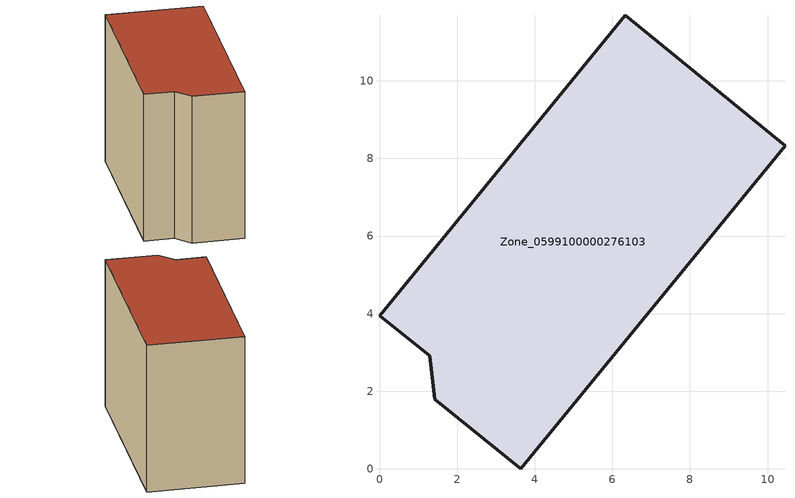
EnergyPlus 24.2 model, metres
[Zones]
Zone_0599100000276103
 floor ground (C_G): 1.43,1.79 1.29,2.91 0,3.94 6.34,11.69 10.45,8.33 3.64,0 z0
 wall outside (C_F): 1.29,2.91 1.43,1.79 3.64,0 10.45,8.33 6.34,11.69 0,3.94 1.29,2.91 z0:8.63
 roof outside (C_R): 6.34,11.69 0,3.94 1.29,2.91 1.43,1.79 3.64,0 10.45,8.33 z8.63
[BUILDING]
Pand.0599100000276103: North Axis=0; Terrain=City; Loads Convergence Tolerance Value=0.04; Temperature Convergence Tolerance Value=0.4; Solar Distribution=FullExterior; Maximum Number of Warmup Days=25; Minimum Number of Warmup Days=1
[Site:Location]
Rotterdam.The.Hague.AP_ZH_NLD Design_Conditions: Latitude=51.96; Longitude=4.45; Time Zone=1; Elevation=-4.5
[SITE:GROUNDTEMPERATURE:BUILDINGSURFACE]
18, 18, 18, 18, 18, 18, 18, 18, 18, 18, 18, 18
[MATERIAL] Thermal Absorptance=0.9; Solar Absorptance=0.7; Visible Absorptance=0.7
Name | Roughness | Thickness | Conductivity | Density | Specific Heat
G.TI.1946 | MediumSmooth | 0.15 | 1 | 540 | 1210
F.TI.1946 | Rough | 0.3 | 0.857143 | 1920 | 840
R.TI.1946 | MediumRough | 0.2 | 0.1 | 1500 | 1000
[CONSTRUCTION]
C_G: G.TI.1946
C_F: F.TI.1946
C_R: R.TI.1946
[ZONE]
Zone_0599100000276103: Type=1; Multiplier=1; Ceiling Height=Autocalculate; Volume=Autocalculate; Floor Area=autocalculate; Part of Total Floor Area=Yes
[ZONEINFILTRATION:DESIGNFLOWRATE]
Infil_Zone_0599100000276103: Zone or ZoneList or Space or SpaceList=Zone_0599100000276103; Schedule=AlwaysOn; Design Flow Rate Calculation Method=Flow/Area; Flow Rate per Floor Area=0.003; Constant Term Coefficient=1; Temperature Term Coefficient=0; Velocity Term Coefficient=0; Velocity Squared Term Coefficient=0
[HVACTEMPLATE:ZONE:IDEALLOADSAIRSYSTEM]
Zone_0599100000276103: Maximum Heating Supply Air Temperature=50; Minimum Cooling Supply Air Temperature=13; Maximum Heating Supply Air Humidity Ratio=0.0156; Minimum Cooling Supply Air Humidity Ratio=0.0077; Heating Limit=NoLimit; Cooling Limit=NoLimit; Dehumidification Control Type=ConstantSensibleHeatRatio; Cooling Sensible Heat Ratio=0.7; Dehumidification Setpoint=60; Humidification Control Type=None; Humidification Setpoint=30; Outdoor Air Method=None; Outdoor Air Flow Rate per Person=0.00944; Outdoor Air Flow Rate per Zone Floor Area=0; Outdoor Air Flow Rate per Zone=0; Demand Controlled Ventilation Type=None; Outdoor Air Economizer Type=NoEconomizer; Heat Recovery Type=None; Sensible Heat Recovery Effectiveness=0.7; Latent Heat Recovery Effectiveness=0.65
[ZONECONTROL:THERMOSTAT]
ThermostatControl_Zone_0599100000276103: Zone or ZoneList=Zone_0599100000276103; Control Type Schedule=DualSetpointControlType; Control 1=Thermostat_Zone_0599100000276103; Temperature Difference Between Cutout And Setpoint=0
[THERMOSTATSETPOINT:DUALSETPOINT]
Thermostat_Zone_0599100000276103: Heating Setpoint Temperature Schedule=HeatingSetpoint_Zone_0599100000276103; Cooling Setpoint Temperature Schedule=CoolingSetpoint_Zone_0599100000276103
[SCHEDULE:COMPACT]
HeatingSetpoint_Zone_0599100000276103: Through: 12/31, For: AllDays, Until: 24:00, 21
CoolingSetpoint_Zone_0599100000276103: Through: 12/31, For: AllDays, Until: 24:00, 24
DualSetpointControlType: Through: 12/31, For: AllDays, Until: 24:00, 4
AlwaysOn: Through: 12/31, For: AllDays, Until: 24:00, 1
